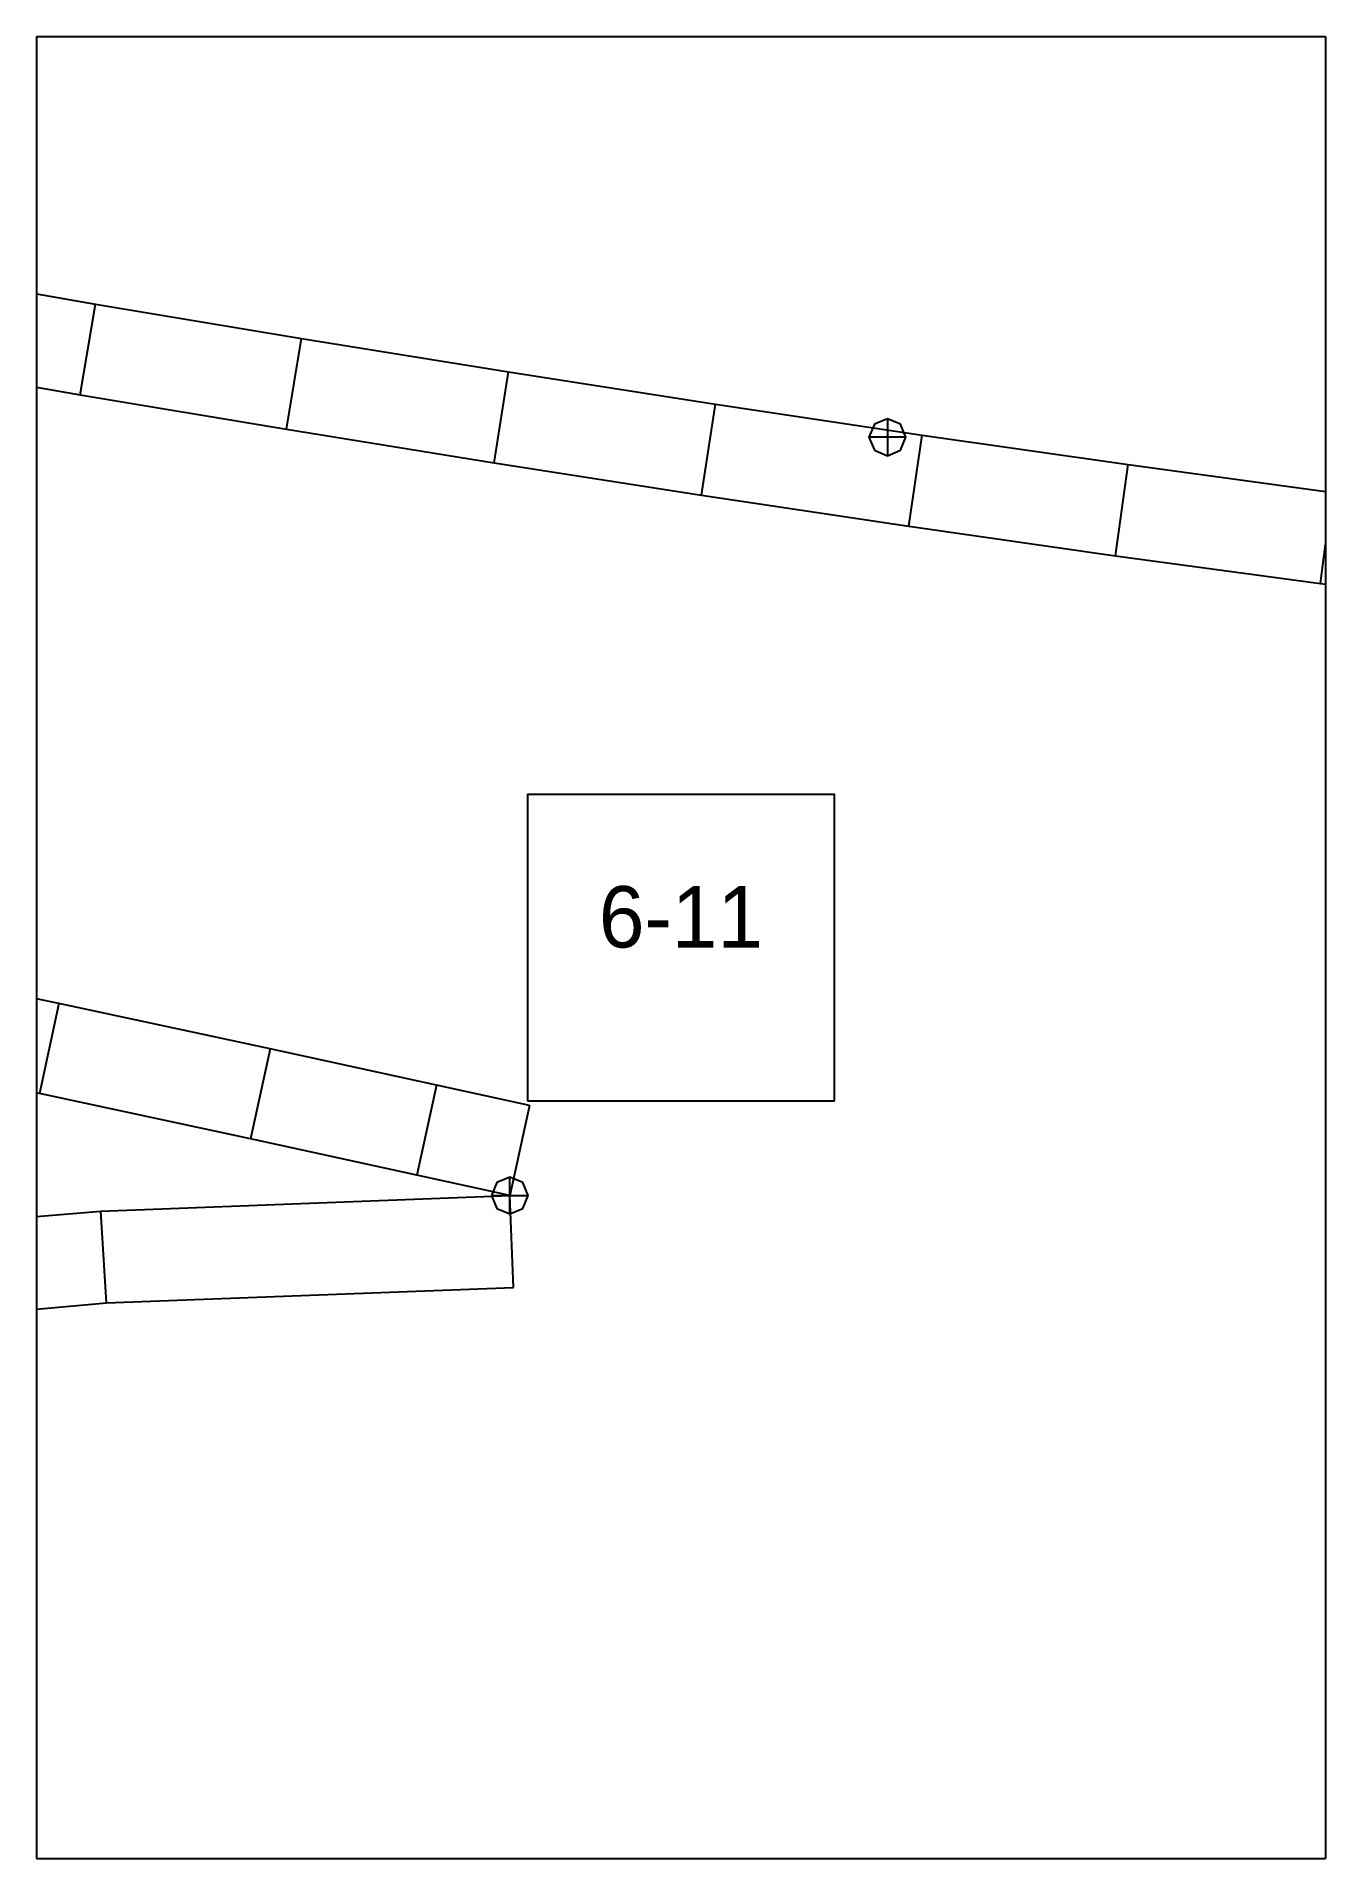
# Paper-space layout 'Plan 6-11' of a CAD drawing. Header units: metres, sheet in millimetres. Extents: x 0 to 210, y 0 to 297.
# The model-space entities are those that its viewports show. They can reach past a viewport. Long polylines and large blocks are cut down to what shows.
import ezdxf
from ezdxf.enums import TextEntityAlignment as Align

# ---------------------------------------------------------------- set-up
doc = ezdxf.new("R2010")
doc.units = ezdxf.units.M
for name, color, linetype in [('default', 7, 'Continuous'), ('TEXTLAYER', 7, 'Continuous'), ('VIEWPORTS', 7, 'Continuous')]:
    doc.layers.add(name, color=color, linetype=linetype)

msp = doc.modelspace()

# ---------------------------------------------------------------- linework, layer by layer
at = {"color": 9}
for p, q in [((2100, -1188), (2100, -1485)), ((2100, -1188), (2100, -1485)), ((2310, -1188), (2310, -1485)), ((2310, -1188), (2310, -1485)), ((1890, -1485), (2100, -1485)), ((1890, -1485), (2100, -1485)), ((2100, -1485), (2310, -1485)), ((2100, -1485), (2100, -1782)), ((2100, -1485), (2310, -1485)), ((2100, -1485), (2100, -1782)), ((2310, -1485), (2520, -1485)), ((2310, -1485), (2310, -1782)), ((2310, -1485), (2520, -1485)), ((2310, -1485), (2310, -1782)), ((2180, -1608.5), (2230, -1608.5)), ((2180, -1608.5), (2180, -1658.5)), ((2230, -1658.5), (2230, -1608.5)), ((2180, -1658.5), (2230, -1658.5)), ((1890, -1782), (2100, -1782)), ((1890, -1782), (2100, -1782)), ((2100, -1782), (2310, -1782)), ((2100, -1782), (2100, -2079)), ((2100, -1782), (2310, -1782)), ((2100, -1782), (2100, -2079)), ((2310, -1782), (2520, -1782)), ((2310, -1782), (2310, -2079)), ((2310, -1782), (2520, -1782)), ((2310, -1782), (2310, -2079))]:
    msp.add_line(p, q, dxfattribs=at)
at = {"layer": 'default', "color": 7, "linetype": 'Continuous'}
for p, q in [((2076.28, -1522.88), (2109.62, -1528.62)), ((2107.11, -1543.41), (2109.62, -1528.62)), ((2109.62, -1528.62), (2143.19, -1534.22)), ((2140.76, -1549.02), (2143.19, -1534.22)), ((2143.19, -1534.22), (2176.89, -1539.68)), ((2073.71, -1537.66), (2107.11, -1543.41)), ((2174.54, -1554.49), (2176.89, -1539.68)), ((2176.89, -1539.68), (2210.63, -1544.92)), ((2107.11, -1543.41), (2140.76, -1549.02)), ((2208.36, -1559.75), (2210.63, -1544.92)), ((2210.63, -1544.92), (2244.3, -1549.98)), ((2238.62, -1547.34), (2236.5, -1548.22)), ((2240.74, -1548.22), (2238.62, -1547.34)), ((2238.62, -1547.34), (2238.62, -1553.34)), ((2140.76, -1549.02), (2174.54, -1554.49)), ((2236.5, -1548.22), (2235.62, -1550.34)), ((2241.62, -1550.34), (2240.74, -1548.22)), ((2242.13, -1564.83), (2244.3, -1549.98)), ((2244.3, -1549.98), (2277.83, -1554.78)), ((2235.62, -1550.34), (2236.5, -1552.46)), ((2241.62, -1550.34), (2235.62, -1550.34)), ((2236.5, -1552.46), (2238.62, -1553.34)), ((2238.62, -1553.34), (2240.74, -1552.46)), ((2240.74, -1552.46), (2241.62, -1550.34)), ((2174.54, -1554.49), (2208.36, -1559.75)), ((2275.76, -1569.64), (2277.83, -1554.78)), ((2277.83, -1554.78), (2311.12, -1559.3)), ((2208.36, -1559.75), (2242.13, -1564.83)), ((2309.16, -1574.17), (2311.12, -1559.3)), ((2311.12, -1559.3), (2344.1, -1563.54)), ((2242.13, -1564.83), (2275.76, -1569.64)), ((2275.76, -1569.64), (2309.16, -1574.17)), ((2309.16, -1574.17), (2342.25, -1578.42)), ((2103.63, -1642.62), (2063.74, -1634.19)), ((2103.63, -1642.62), (2100.5, -1657.29)), ((2138.06, -1650.03), (2103.63, -1642.62)), ((2100.5, -1657.29), (2060.66, -1648.87)), ((2138.06, -1650.03), (2134.88, -1664.69)), ((2165.19, -1655.95), (2138.06, -1650.03)), ((2165.19, -1655.95), (2161.99, -1670.61)), ((2180.31, -1659.25), (2165.19, -1655.95)), ((2134.88, -1664.69), (2100.5, -1657.29)), ((2180.31, -1659.25), (2177.11, -1673.91)), ((2161.99, -1670.61), (2134.88, -1664.69)), ((2177.11, -1673.91), (2161.99, -1670.61)), ((2174.99, -1671.78), (2174.11, -1673.91)), ((2177.11, -1670.91), (2174.99, -1671.78)), ((2179.24, -1671.78), (2177.11, -1670.91)), ((2177.11, -1676.91), (2177.11, -1670.91)), ((2180.11, -1673.91), (2179.24, -1671.78)), ((2110.46, -1676.46), (2177.11, -1673.91)), ((2174.11, -1673.91), (2174.99, -1676.03)), ((2174.11, -1673.91), (2180.11, -1673.91)), ((2177.69, -1688.9), (2177.11, -1673.91)), ((2179.24, -1676.03), (2180.11, -1673.91)), ((2044.01, -1682.2), (2110.46, -1676.46)), ((2111.4, -1691.44), (2110.46, -1676.46)), ((2174.99, -1676.03), (2177.11, -1676.91)), ((2177.11, -1676.91), (2179.24, -1676.03)), ((2111.4, -1691.44), (2177.69, -1688.9)), ((2045.66, -1697.12), (2111.4, -1691.44))]:
    msp.add_line(p, q, dxfattribs=at)

# ---------------------------------------------------------------- texts
at = {"layer": 'TEXTLAYER', "color": 1}
msp.add_text('6-11', height=10, dxfattribs=at).set_placement((2205, -1633.5), align=Align.CENTER)

psp = doc.layouts.new('Plan 6-11')

# ---------------------------------------------------------------- viewports
at = {"layer": 'VIEWPORTS'}
psp.add_viewport(center=(105, 148.5), size=(210, 297), view_center_point=(2205, -1633.5), view_height=297, dxfattribs=at)

doc.saveas('drawing.dxf')
